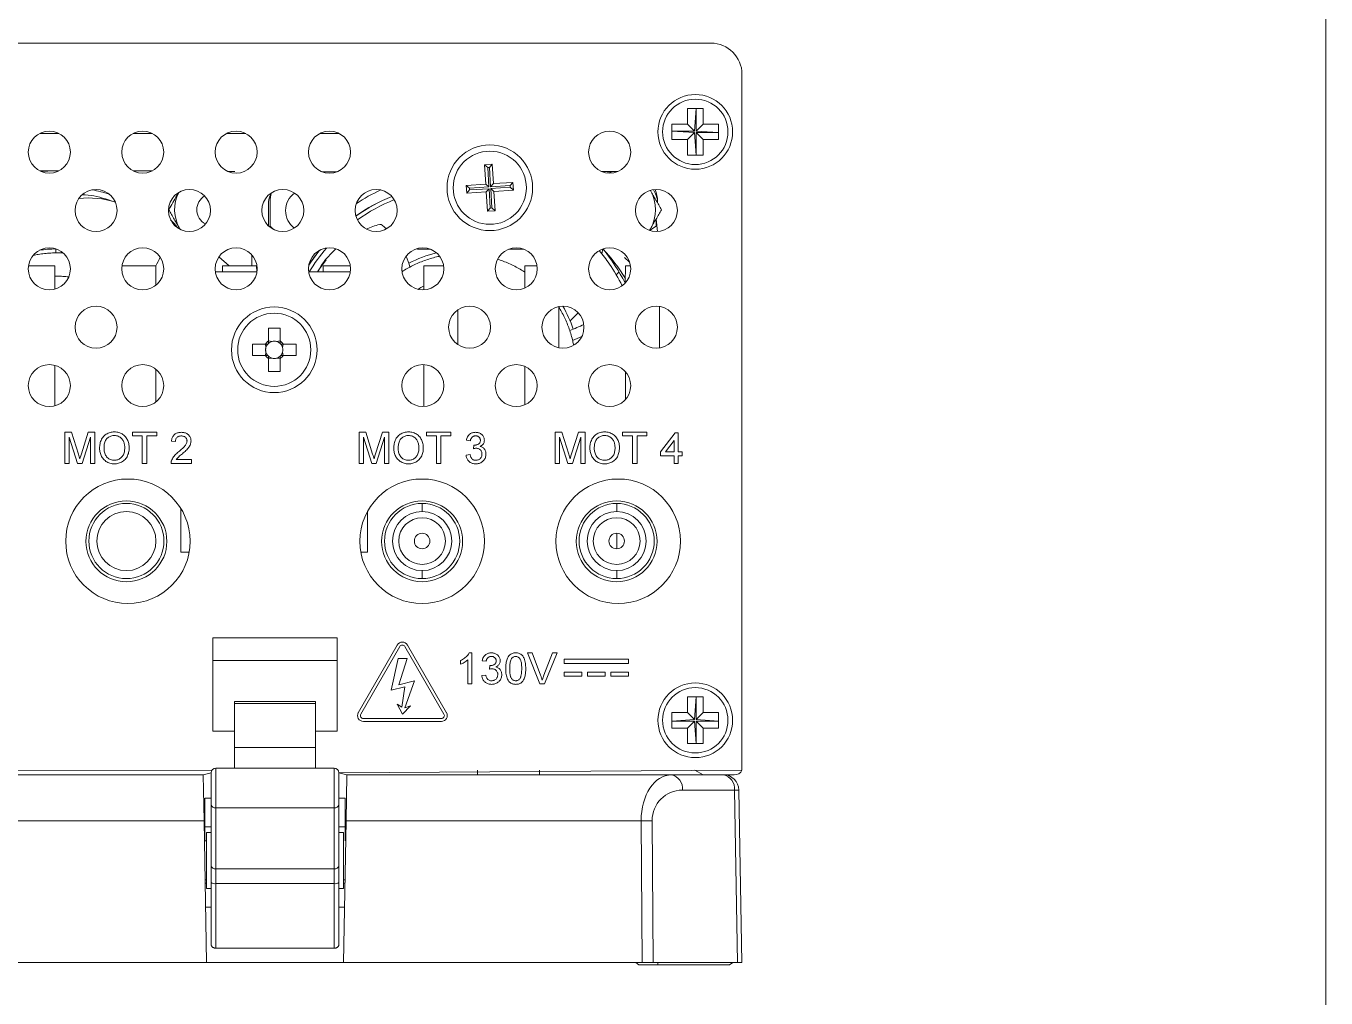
# Model space of a CAD drawing. Header units: millimetres. Extents: x 2 to 278, y 1 to 215.
# Drawn here: x 236.23 to 277.99, y 52.73 to 83.95 of the extents above; entities that cross this region are included whole.
import ezdxf

# ---------------------------------------------------------------- set-up
doc = ezdxf.new("R2010")
doc.units = ezdxf.units.MM

msp = doc.modelspace()

# ---------------------------------------------------------------- linework, layer by layer
at = {"color": 7, "linetype": 'Continuous', "lineweight": 18}
for p, q in [((277.989, 0.903), (277.989, 214.645)), ((258.228, 83.398), (199.728, 83.398)), ((259.228, 60.048), (259.228, 82.398)), ((257.978, 81.298), (257.478, 81.298)), ((257.478, 81.298), (257.478, 80.798)), ((257.753, 81.298), (257.703, 80.573)), ((257.753, 80.573), (257.753, 81.298)), ((257.978, 80.798), (257.978, 81.298)), ((256.978, 80.798), (257.478, 80.798)), ((256.978, 80.798), (256.978, 80.298)), ((257.703, 80.573), (257.478, 80.798)), ((257.978, 80.798), (257.753, 80.573)), ((258.478, 80.798), (257.978, 80.798)), ((258.478, 80.298), (258.478, 80.798)), ((236.669, 80.498), (237.287, 80.498)), ((239.669, 80.498), (240.287, 80.498)), ((242.669, 80.498), (243.287, 80.498)), ((245.669, 80.498), (246.287, 80.498)), ((256.978, 80.573), (257.703, 80.573)), ((256.978, 80.573), (257.703, 80.523)), ((256.978, 80.298), (257.478, 80.298)), ((257.703, 80.523), (257.478, 80.298)), ((257.478, 79.798), (257.478, 80.298)), ((257.753, 79.798), (257.703, 80.523)), ((258.478, 80.523), (257.753, 80.573)), ((257.753, 80.523), (257.978, 80.298)), ((258.478, 80.523), (257.753, 80.523)), ((257.753, 79.798), (257.753, 80.523)), ((258.478, 80.298), (257.978, 80.298)), ((257.978, 79.798), (257.978, 80.298)), ((257.478, 79.798), (257.978, 79.798)), ((251.205, 79.509), (250.956, 79.493)), ((250.956, 79.493), (250.995, 78.869)), ((251.059, 79.402), (250.956, 79.493)), ((251.114, 79.406), (251.059, 79.402)), ((251.059, 79.402), (251.099, 78.778)), ((251.114, 79.406), (251.205, 79.509)), ((251.154, 78.782), (251.114, 79.406)), ((251.245, 78.885), (251.205, 79.509)), ((237.228, 79.298), (236.669, 79.298)), ((237.287, 79.297), (237.228, 79.298)), ((240.287, 79.298), (239.669, 79.298)), ((242.724, 79.273), (242.713, 79.277)), ((242.935, 79.273), (242.935, 79.273)), ((246.223, 79.268), (245.734, 79.268)), ((255.228, 79.273), (255.228, 79.273)), ((250.995, 78.869), (250.372, 78.83)), ((250.372, 78.83), (250.388, 78.58)), ((250.475, 78.739), (250.372, 78.83)), ((250.479, 78.684), (250.388, 78.58)), ((250.388, 78.58), (251.011, 78.62)), ((251.099, 78.778), (250.475, 78.739)), ((250.475, 78.739), (250.479, 78.684)), ((250.479, 78.684), (251.102, 78.723)), ((251.099, 78.778), (250.995, 78.869)), ((251.102, 78.723), (251.011, 78.62)), ((251.011, 78.62), (251.051, 77.996)), ((251.102, 78.723), (251.142, 78.1)), ((251.154, 78.782), (251.245, 78.885)), ((251.778, 78.822), (251.154, 78.782)), ((251.157, 78.727), (251.781, 78.767)), ((251.157, 78.727), (251.261, 78.636)), ((251.197, 78.103), (251.157, 78.727)), ((251.869, 78.925), (251.245, 78.885)), ((251.261, 78.636), (251.885, 78.676)), ((251.301, 78.012), (251.261, 78.636)), ((251.778, 78.822), (251.869, 78.925)), ((251.781, 78.767), (251.778, 78.822)), ((251.781, 78.767), (251.885, 78.676)), ((251.885, 78.676), (251.869, 78.925)), ((256.289, 78.66), (256.284, 78.669)), ((256.284, 78.669), (256.289, 78.66)), ((239.097, 78.292), (238.78, 78.395)), ((244.017, 78.305), (244.017, 77.529)), ((244.067, 78.305), (244.067, 77.522)), ((251.142, 78.1), (251.051, 77.996)), ((251.142, 78.1), (251.197, 78.103)), ((251.197, 78.103), (251.301, 78.012)), ((256.517, 78.305), (256.517, 78.305)), ((251.051, 77.996), (251.301, 78.012)), ((256.467, 77.518), (256.467, 77.744)), ((256.517, 77.349), (256.467, 77.744)), ((241.167, 77.435), (241.177, 77.418)), ((241.177, 77.418), (241.167, 77.435)), ((244.164, 77.425), (244.067, 77.522)), ((256.467, 77.518), (256.26, 77.385)), ((256.26, 77.385), (256.289, 77.435)), ((256.289, 77.435), (256.26, 77.385)), ((242.422, 76.53), (242.752, 76.242)), ((243.478, 76.242), (243.478, 76.601)), ((245.869, 76.433), (245.661, 76.147)), ((248.903, 76.777), (249.221, 76.777)), ((251.735, 76.777), (252.221, 76.777)), ((254.76, 76.786), (254.728, 76.628)), ((255.451, 76.51), (255.617, 76.365)), ((255.451, 76.51), (255.451, 76.51)), ((237.158, 76.242), (236.31, 76.242)), ((237.158, 76.242), (237.158, 75.497)), ((240.395, 76.242), (239.31, 76.242)), ((240.395, 76.242), (240.395, 75.617)), ((242.311, 76.048), (242.304, 76.115)), ((242.311, 76.048), (243.646, 76.048)), ((242.538, 76.242), (242.538, 76.048)), ((243.632, 76.242), (242.538, 76.242)), ((243.632, 76.242), (243.646, 76.048)), ((245.323, 76.048), (246.646, 76.048)), ((245.775, 76.242), (245.775, 76.048)), ((246.646, 76.242), (245.775, 76.242)), ((249.011, 76.242), (249.011, 75.473)), ((249.646, 76.242), (249.011, 76.242)), ((252.248, 76.242), (252.248, 75.529)), ((252.646, 76.242), (252.248, 76.242)), ((255.188, 75.957), (255.279, 76.048)), ((255.484, 76.242), (255.475, 75.691)), ((255.646, 76.242), (255.484, 76.242)), ((250.105, 74.835), (250.105, 73.71)), ((253.341, 73.612), (253.341, 74.934)), ((256.578, 73.605), (256.578, 74.94)), ((253.71, 74.479), (253.968, 74.737)), ((244.018, 74.248), (244.388, 74.248)), ((244.018, 73.831), (244.018, 74.248)), ((244.388, 74.248), (244.388, 73.831)), ((243.503, 73.733), (243.92, 73.733)), ((243.503, 73.363), (243.503, 73.733)), ((243.934, 73.619), (243.92, 73.733)), ((244.018, 73.831), (244.132, 73.816)), ((244.274, 73.816), (244.388, 73.831)), ((244.487, 73.733), (244.472, 73.619)), ((244.487, 73.733), (244.903, 73.733)), ((244.903, 73.733), (244.903, 73.363)), ((243.92, 73.363), (243.503, 73.363)), ((243.92, 73.363), (243.934, 73.476)), ((244.132, 73.279), (244.018, 73.264)), ((244.018, 72.848), (244.018, 73.264)), ((244.388, 73.264), (244.274, 73.279)), ((244.388, 73.264), (244.388, 72.848)), ((244.472, 73.476), (244.487, 73.363)), ((244.903, 73.363), (244.487, 73.363)), ((237.158, 73.048), (237.158, 71.747)), ((240.395, 72.928), (240.395, 71.867)), ((244.388, 72.848), (244.018, 72.848)), ((249.011, 73.072), (249.011, 71.723)), ((252.248, 73.016), (252.248, 71.779)), ((255.484, 72.844), (255.484, 71.951)), ((237.477, 70.898), (237.69, 70.898)), ((237.477, 69.898), (237.477, 70.898)), ((237.618, 70.744), (237.618, 69.898)), ((237.884, 69.898), (237.618, 70.744)), ((237.69, 70.898), (237.913, 70.196)), ((238.007, 70.208), (238.229, 70.898)), ((238.298, 70.744), (238.031, 69.898)), ((238.229, 70.898), (238.439, 70.898)), ((238.298, 69.898), (238.298, 70.744)), ((238.439, 70.898), (238.439, 69.898)), ((239.644, 70.898), (240.426, 70.898)), ((239.644, 70.782), (239.644, 70.898)), ((239.965, 70.782), (239.644, 70.782)), ((239.965, 69.898), (239.965, 70.782)), ((240.106, 70.782), (240.106, 69.898)), ((240.426, 70.782), (240.106, 70.782)), ((240.426, 70.898), (240.426, 70.782)), ((241.029, 70.603), (240.901, 70.616)), ((246.927, 70.898), (247.14, 70.898)), ((246.927, 69.898), (246.927, 70.898)), ((247.068, 70.744), (247.068, 69.898)), ((247.334, 69.898), (247.068, 70.744)), ((247.14, 70.898), (247.363, 70.196)), ((247.457, 70.208), (247.679, 70.898)), ((247.748, 70.744), (247.481, 69.898)), ((247.679, 70.898), (247.889, 70.898)), ((247.748, 69.898), (247.748, 70.744)), ((247.889, 70.898), (247.889, 69.898)), ((249.094, 70.898), (249.876, 70.898)), ((249.094, 70.782), (249.094, 70.898)), ((249.415, 70.782), (249.094, 70.782)), ((249.415, 69.898), (249.415, 70.782)), ((249.556, 70.782), (249.556, 69.898)), ((249.876, 70.782), (249.556, 70.782)), ((249.876, 70.898), (249.876, 70.782)), ((250.504, 70.628), (250.376, 70.641)), ((253.227, 70.898), (253.44, 70.898)), ((253.227, 69.898), (253.227, 70.898)), ((253.368, 70.744), (253.368, 69.898)), ((253.634, 69.898), (253.368, 70.744)), ((253.44, 70.898), (253.663, 70.196)), ((253.757, 70.208), (253.979, 70.898)), ((254.048, 70.744), (253.781, 69.898)), ((253.979, 70.898), (254.189, 70.898)), ((254.048, 69.898), (254.048, 70.744)), ((254.189, 70.898), (254.189, 69.898)), ((255.394, 70.898), (256.176, 70.898)), ((255.394, 70.782), (255.394, 70.898)), ((255.715, 70.782), (255.394, 70.782)), ((255.715, 69.898), (255.715, 70.782)), ((255.856, 70.782), (255.856, 69.898)), ((256.176, 70.782), (255.856, 70.782)), ((256.176, 70.898), (256.176, 70.782)), ((256.612, 70.269), (257.086, 70.885)), ((257.048, 70.63), (256.77, 70.269)), ((257.048, 70.269), (257.048, 70.63)), ((257.086, 70.885), (257.176, 70.885)), ((257.176, 70.885), (257.176, 70.269)), ((250.363, 70.167), (250.492, 70.18)), ((250.606, 70.372), (250.619, 70.487)), ((256.612, 70.141), (256.612, 70.269)), ((256.77, 70.269), (257.048, 70.269)), ((257.176, 70.269), (257.304, 70.269)), ((257.304, 70.269), (257.304, 70.141)), ((237.618, 69.898), (237.477, 69.898)), ((238.031, 69.898), (237.884, 69.898)), ((238.439, 69.898), (238.298, 69.898)), ((240.106, 69.898), (239.965, 69.898)), ((241.542, 69.898), (240.888, 69.898)), ((241.052, 70.026), (241.542, 70.026)), ((241.542, 70.026), (241.542, 69.898)), ((247.068, 69.898), (246.927, 69.898)), ((247.481, 69.898), (247.334, 69.898)), ((247.889, 69.898), (247.748, 69.898)), ((249.556, 69.898), (249.415, 69.898)), ((253.368, 69.898), (253.227, 69.898)), ((253.781, 69.898), (253.634, 69.898)), ((254.189, 69.898), (254.048, 69.898)), ((255.856, 69.898), (255.715, 69.898)), ((257.048, 70.141), (256.612, 70.141)), ((257.048, 69.898), (257.048, 70.141)), ((257.176, 69.898), (257.048, 69.898)), ((257.176, 70.141), (257.176, 69.898)), ((257.304, 70.141), (257.176, 70.141)), ((248.953, 68.356), (248.953, 68.612)), ((255.203, 68.356), (255.203, 68.612)), ((241.203, 67.048), (241.203, 68.451)), ((247.203, 68.366), (247.203, 67.048)), ((255.203, 67.406), (255.203, 67.656)), ((255.203, 67.406), (255.203, 67.156)), ((241.472, 67.048), (241.203, 67.048)), ((247.203, 67.048), (246.984, 67.048)), ((248.953, 66.456), (248.953, 66.199)), ((255.203, 66.456), (255.203, 66.199)), ((246.228, 64.298), (242.228, 64.298)), ((242.228, 64.298), (242.228, 61.298)), ((246.228, 64.298), (246.228, 61.298)), ((248.156, 64.065), (246.902, 61.893)), ((248.237, 64.018), (246.984, 61.846)), ((249.654, 61.846), (248.4, 64.018)), ((249.735, 61.893), (248.481, 64.065)), ((246.228, 63.568), (242.228, 63.568)), ((247.96, 62.612), (248.181, 63.636)), ((248.181, 63.636), (248.476, 63.636)), ((248.476, 63.636), (248.2, 62.79)), ((250.191, 63.447), (250.191, 63.565)), ((250.422, 62.815), (250.422, 63.594)), ((250.468, 63.815), (250.55, 63.815)), ((250.55, 63.815), (250.55, 62.815)), ((251.012, 63.546), (250.883, 63.559)), ((252.333, 63.815), (252.486, 63.815)), ((252.736, 62.815), (252.333, 63.815)), ((252.486, 63.815), (252.758, 63.098)), ((252.867, 63.098), (253.14, 63.815)), ((253.293, 63.815), (252.889, 62.815)), ((253.14, 63.815), (253.293, 63.815)), ((253.518, 63.609), (255.581, 63.609)), ((253.518, 63.477), (253.518, 63.609)), ((255.581, 63.477), (253.518, 63.477)), ((255.581, 63.609), (255.581, 63.477)), ((250.871, 63.084), (250.999, 63.097)), ((251.113, 63.289), (251.126, 63.405)), ((253.518, 63.196), (253.518, 63.065)), ((254.081, 63.196), (253.518, 63.196)), ((253.518, 63.065), (254.081, 63.065)), ((254.081, 63.065), (254.081, 63.196)), ((254.268, 63.196), (254.268, 63.065)), ((254.831, 63.196), (254.268, 63.196)), ((254.268, 63.065), (254.831, 63.065)), ((254.831, 63.065), (254.831, 63.196)), ((255.018, 63.196), (255.018, 63.065)), ((255.581, 63.196), (255.018, 63.196)), ((255.018, 63.065), (255.581, 63.065)), ((255.581, 63.065), (255.581, 63.196)), ((248.403, 62.727), (247.96, 62.612)), ((248.2, 62.79), (248.708, 62.914)), ((248.3, 62.067), (248.403, 62.727)), ((248.708, 62.914), (248.4, 62.047)), ((250.55, 62.815), (250.422, 62.815)), ((252.889, 62.815), (252.736, 62.815)), ((242.928, 62.248), (245.528, 62.248)), ((242.928, 62.19), (242.928, 62.248)), ((245.528, 62.248), (245.528, 62.19)), ((257.978, 62.398), (257.478, 62.398)), ((257.478, 62.398), (257.478, 61.898)), ((257.753, 62.398), (257.703, 61.673)), ((257.753, 61.673), (257.753, 62.398)), ((257.978, 61.898), (257.978, 62.398)), ((245.528, 62.19), (242.928, 62.19)), ((242.928, 60.778), (242.928, 62.19)), ((245.528, 62.19), (245.528, 60.778)), ((248.156, 62.165), (248.3, 62.067)), ((248.319, 61.846), (248.156, 62.165)), ((248.582, 62.11), (248.319, 61.846)), ((248.4, 62.047), (248.582, 62.11)), ((256.978, 61.898), (257.478, 61.898)), ((256.978, 61.898), (256.978, 61.398)), ((257.703, 61.673), (257.478, 61.898)), ((257.978, 61.898), (257.753, 61.673)), ((258.478, 61.898), (257.978, 61.898)), ((258.478, 61.398), (258.478, 61.898)), ((247.065, 61.706), (249.573, 61.706)), ((247.065, 61.612), (249.573, 61.612)), ((256.978, 61.623), (257.703, 61.673)), ((256.978, 61.623), (257.703, 61.623)), ((256.978, 61.398), (257.478, 61.398)), ((257.703, 61.623), (257.478, 61.398)), ((257.478, 60.898), (257.478, 61.398)), ((257.753, 60.898), (257.703, 61.623)), ((258.478, 61.623), (257.753, 61.673)), ((257.753, 61.623), (257.978, 61.398)), ((258.478, 61.623), (257.753, 61.623)), ((257.753, 60.898), (257.753, 61.623)), ((258.478, 61.398), (257.978, 61.398)), ((257.978, 60.898), (257.978, 61.398)), ((242.928, 61.298), (242.228, 61.298)), ((246.228, 61.298), (245.528, 61.298)), ((242.928, 60.116), (242.928, 60.778)), ((242.928, 60.778), (245.528, 60.778)), ((245.528, 60.778), (245.528, 60.116)), ((257.478, 60.898), (257.978, 60.898)), ((215.778, 59.966), (242.202, 60.048)), ((216.035, 59.898), (241.922, 59.898)), ((242.178, 59.966), (241.922, 59.898)), ((241.947, 58.424), (241.922, 59.898)), ((242.178, 58.942), (242.178, 59.966)), ((246.128, 60.116), (242.328, 60.116)), ((242.328, 60.116), (242.328, 58.836)), ((246.128, 58.836), (246.128, 60.116)), ((246.278, 59.966), (259.228, 60.048)), ((246.278, 59.966), (246.278, 58.942)), ((246.535, 59.898), (246.278, 59.966)), ((246.535, 59.898), (246.509, 58.424)), ((246.535, 59.898), (256.963, 59.898)), ((250.728, 60.048), (250.728, 59.898)), ((252.728, 59.898), (252.728, 60.048)), ((256.963, 59.898), (258.63, 59.898)), ((257.978, 59.898), (257.718, 60.048)), ((258.978, 59.898), (258.63, 59.898)), ((258.984, 59.406), (257.317, 59.406)), ((259.08, 53.873), (258.984, 59.406)), ((259.13, 59.406), (259.227, 53.873)), ((241.978, 59.148), (241.978, 57.773)), ((241.978, 59.148), (241.978, 59.148)), ((241.978, 59.148), (242.178, 59.148)), ((242.178, 56.979), (242.178, 58.942)), ((246.278, 59.148), (246.478, 59.148)), ((246.278, 58.942), (246.278, 56.979)), ((246.478, 59.148), (246.478, 57.773)), ((246.478, 59.148), (246.478, 59.148)), ((242.328, 58.836), (246.128, 58.836)), ((242.328, 58.836), (242.328, 56.873)), ((246.128, 56.873), (246.128, 58.836)), ((241.947, 58.424), (216.009, 58.424)), ((241.947, 58.424), (242.027, 53.873)), ((241.978, 58.228), (242.178, 58.228)), ((246.278, 58.228), (246.478, 58.228)), ((246.429, 53.873), (246.509, 58.424)), ((255.988, 58.424), (246.509, 58.424)), ((256.02, 53.873), (255.988, 58.424)), ((256.341, 58.424), (256.374, 53.873)), ((242.028, 57.773), (241.978, 57.773)), ((241.978, 57.773), (241.978, 57.773)), ((242.178, 58.048), (242.028, 58.048)), ((242.028, 57.148), (242.028, 58.048)), ((246.428, 58.048), (246.278, 58.048)), ((246.428, 57.148), (246.428, 58.048)), ((246.478, 57.773), (246.478, 57.773)), ((246.478, 57.773), (246.478, 57.773)), ((242.028, 56.248), (242.028, 57.148)), ((242.178, 56.438), (242.178, 56.979)), ((242.328, 56.873), (246.128, 56.873)), ((242.328, 56.873), (242.328, 56.402)), ((246.128, 56.402), (246.128, 56.873)), ((246.278, 56.979), (246.278, 56.438)), ((246.428, 56.248), (246.428, 57.148)), ((241.981, 56.523), (242.028, 56.523)), ((241.982, 56.415), (242.028, 56.415)), ((242.178, 54.44), (242.178, 56.438)), ((246.128, 56.402), (242.328, 56.402)), ((242.328, 56.402), (242.328, 54.328)), ((246.128, 54.328), (246.128, 56.402)), ((246.278, 56.438), (246.278, 54.44)), ((246.428, 56.523), (246.476, 56.523)), ((246.428, 56.415), (246.474, 56.415)), ((242.028, 56.248), (242.178, 56.248)), ((246.278, 56.248), (246.428, 56.248)), ((241.996, 55.648), (242.178, 55.648)), ((246.278, 55.648), (246.46, 55.648)), ((242.328, 54.328), (246.128, 54.328)), ((242.027, 53.873), (235.32, 53.873)), ((246.429, 53.873), (242.027, 53.873)), ((256.02, 53.873), (246.429, 53.873)), ((255.919, 53.798), (255.813, 53.873)), ((256.02, 53.873), (256.374, 53.873)), ((256.52, 53.873), (256.374, 53.873)), ((258.934, 53.873), (256.52, 53.873)), ((256.52, 53.798), (256.52, 53.873)), ((258.828, 53.798), (258.934, 53.873)), ((259.08, 53.873), (258.934, 53.873)), ((259.08, 53.873), (259.227, 53.873)), ((256.52, 53.798), (255.919, 53.798)), ((258.828, 53.798), (256.52, 53.798))]:
    msp.add_line(p, q, dxfattribs=at)
at = {"color": 7, "linetype": 'Continuous', "lineweight": 18, "flags": 128}
for points in [[(240.975, 77.573), (241.044, 77.515), (241.113, 77.455)], [(247.671, 77.553), (247.744, 77.489), (247.805, 77.432)], [(237.185, 76.787), (237.186, 76.767), (237.189, 76.662)], [(245.661, 76.147), (245.622, 76.091), (245.592, 76.048)]]:
    msp.add_lwpolyline(points, dxfattribs=at)
at = {"color": 7, "linetype": 'Continuous', "lineweight": 18}
for centre, radius in [((257.728, 80.548), 1.2), ((257.728, 80.548), 1.05), ((236.978, 79.898), 0.675), ((239.978, 79.898), 0.675), ((242.978, 79.898), 0.675), ((245.978, 79.898), 0.675), ((254.978, 79.898), 0.675), ((251.128, 78.753), 1.375), ((251.128, 78.753), 1.175), ((238.478, 78.023), 0.675), ((241.478, 78.023), 0.675), ((244.478, 78.023), 0.675), ((247.478, 78.023), 0.675), ((256.478, 78.023), 0.675), ((236.978, 76.148), 0.675), ((239.978, 76.148), 0.675), ((242.978, 76.148), 0.675), ((245.978, 76.148), 0.675), ((248.978, 76.148), 0.675), ((251.978, 76.148), 0.675), ((254.978, 76.148), 0.675), ((238.478, 74.273), 0.675), ((244.203, 73.548), 1.375), ((250.478, 74.273), 0.675), ((253.478, 74.273), 0.675), ((256.478, 74.273), 0.675), ((244.203, 73.548), 1.175), ((236.978, 72.398), 0.675), ((239.978, 72.398), 0.675), ((248.978, 72.398), 0.675), ((251.978, 72.398), 0.675), ((254.978, 72.398), 0.675), ((239.503, 67.398), 2), ((248.953, 67.398), 2), ((255.253, 67.398), 2), ((239.453, 67.396), 1.3), ((248.953, 67.396), 1.3), ((255.203, 67.396), 1.3), ((257.728, 61.648), 1.2), ((257.728, 61.648), 1.05)]:
    msp.add_circle(centre, radius, dxfattribs=at)
for centre, radius, start, end in [((258.228, 82.398), 1, 0, 90), ((237.228, 73.048), 6.25, 89.4619, 94.7184), ((255.228, 78.048), 1.225, 90, 105.6225), ((237.908, 75.704), 2.829, 72.057, 87.4709), ((237.228, 73.048), 5.75, 73.0892, 78.7028), ((242.228, 78.048), 1.225, 152.9168, 210), ((244.968, 78.145), 0.964, 152.4684, 170.4502), ((244.981, 78.305), 0.914, 161.787, 180), ((245.267, 78.018), 0.7, 126.1957, 233.199), ((250.267, 73.018), 6.25, 115.024, 123.2436), ((255.228, 78.048), 1.225, 330, 30), ((255.609, 78.203), 0.914, 6.4134, 32.2811), ((255.554, 78.305), 0.964, 0, 23.9629), ((238.232, 75.528), 2.897, 72.6214, 96.0981), ((242.228, 78.048), 0.512, 120.6754, 180), ((250.217, 72.983), 5.931, 112.169, 124.8735), ((250.228, 73.048), 5.875, 112.5087, 125.3558), ((250.228, 73.048), 5.75, 112.1956, 125.6688), ((236.558, 73.657), 5.931, 39.8203, 43.337), ((242.228, 78.048), 0.512, 180, 243.1429), ((248.553, 74.054), 3.651, 105.2813, 112.4628), ((247.608, 77.485), 0.0927, 46.9145, 100.707), ((237.228, 73.048), 3.74, 90.6538, 98.6824), ((237.846, 77.748), 2.961, 329.4296, 335.5201), ((250.228, 73.048), 5.875, 141.0143, 146.7708), ((250.228, 72.96), 5.931, 140.3592, 145.9053), ((250.228, 73.048), 5.75, 139.0496, 148.551), ((248.048, 74.713), 2.795, 131.9525, 151.4812), ((246.453, 75.656), 2.178, 14.6022, 24.3051), ((250.267, 73.018), 3.74, 103.1423, 117.7595), ((248.903, 77.527), 0.75, 259.6937, 270), ((250.228, 73.048), 5.75, 34.4684, 39.8604), ((250.228, 73.048), 5.875, 26.7367, 39.5228), ((250.434, 72.729), 5.931, 31.6209, 43.1654), ((250.228, 73.048), 5.75, 26.3991, 34.4684), ((250.267, 73.018), 3.74, 18.6538, 31.0511), ((252.629, 77.358), 3.358, 288.4758, 296.8794), ((252.636, 76.991), 3.343, 290.0996, 295.6957), ((244.203, 73.548), 0.338, 123.1307, 146.8693), ((244.203, 73.548), 0.278, 165.1598, 194.8402), ((244.203, 73.548), 0.278, 138.2818, 165.1598), ((244.203, 73.548), 0.278, 131.7182, 138.2818), ((244.203, 73.548), 0.278, 104.8402, 131.7182), ((244.203, 73.548), 0.278, 75.1598, 104.8402), ((244.203, 73.548), 0.278, 48.2818, 75.1598), ((244.203, 73.548), 0.338, 33.1307, 56.8693), ((244.203, 73.548), 0.278, 41.7182, 48.2818), ((244.203, 73.548), 0.278, 14.8402, 41.7182), ((244.203, 73.548), 0.278, 345.1598, 14.8402), ((244.203, 73.548), 0.338, 213.1307, 236.8693), ((244.203, 73.548), 0.278, 194.8402, 221.7182), ((244.203, 73.548), 0.278, 221.7182, 228.2818), ((244.203, 73.548), 0.278, 228.2818, 255.1598), ((244.203, 73.548), 0.278, 255.1598, 284.8402), ((244.203, 73.548), 0.278, 284.8402, 311.7182), ((244.203, 73.548), 0.338, 303.1307, 326.8693), ((244.203, 73.548), 0.278, 311.7182, 318.2818), ((244.203, 73.548), 0.278, 318.2818, 345.1598), ((239.453, 67.406), 1.207, 90, 270), ((239.453, 67.406), 1.207, 270, 90), ((248.953, 67.406), 1.207, 90, 270), ((248.953, 67.406), 1.207, 270, 90), ((255.203, 67.406), 1.207, 90, 270), ((255.203, 67.406), 1.207, 270, 90), ((239.453, 67.406), 0.95, 90, 270), ((239.453, 67.406), 0.95, 270, 90), ((248.953, 67.406), 0.95, 90, 270), ((248.953, 67.406), 0.75, 90, 270), ((248.953, 67.406), 0.95, 270, 90), ((248.953, 67.406), 0.75, 270, 90), ((255.203, 67.406), 0.95, 90, 270), ((255.203, 67.406), 0.75, 90, 270), ((255.203, 67.406), 0.95, 270, 90), ((255.203, 67.406), 0.75, 270, 90), ((248.953, 67.406), 0.25, 90, 270), ((248.953, 67.406), 0.25, 270, 90), ((255.203, 67.406), 0.25, 90, 270), ((255.203, 67.406), 0.25, 270, 90), ((248.319, 63.971), 0.188, 30, 150), ((248.319, 63.971), 0.0938, 30, 150), ((247.065, 61.8), 0.187, 150, 270), ((247.065, 61.8), 0.0937, 150, 270), ((249.573, 61.8), 0.188, 270, 30), ((249.573, 61.8), 0.0937, 270, 30), ((242.328, 59.966), 0.15, 90, 180), ((246.128, 59.966), 0.15, 0, 90), ((256.875, 59.461), 0.445, 352.9054, 78.5689), ((258.542, 59.461), 0.445, 352.9054, 78.5689), ((258.63, 59.398), 0.5, 1, 90), ((258.999, 60.147), 0.25, 265.2952, 336.6323), ((259.057, 56.417), 2.99, 88.5969, 91.4031), ((242.309, 58.967), 0.133, 191.0272, 278.444), ((246.146, 58.97), 0.135, 262.3394, 348.1894), ((256.164, 36.958), 21.466, 89.5282, 90.4718), ((242.309, 57.004), 0.133, 191.0272, 278.444), ((246.146, 57.006), 0.135, 262.3394, 348.1894), ((242.291, 56.581), 0.183, 231.7327, 281.6381), ((246.162, 56.593), 0.194, 259.934, 306.6951)]:
    msp.add_arc(centre, radius, start, end, dxfattribs=at)
for centre, major_axis, ratio, start_param, end_param in [((244.169, 73.548), (0.245, 0), 0.990116, 2.843847, 3.439338), ((244.203, 73.582), (0, 0.245), 0.990116, 5.98544, 6.580931), ((244.237, 73.548), (0.245, 0), 0.990116, 5.98544, 6.580931), ((244.203, 73.513), (0, 0.245), 0.990116, 2.843847, 3.439338), ((256.988, 58.398), (-0.044, 1.5), 0.666342, 6.263457, 7.8168), ((257.341, 58.406), (0.72, -0.711), 0.975618, 2.362365, 3.915709)]:
    msp.add_ellipse(centre, major_axis=major_axis, ratio=ratio, start_param=start_param, end_param=end_param, dxfattribs=at)
for points, knots in [([(242.724, 79.273), (242.737, 79.273), (242.807, 79.273), (242.878, 79.273), (242.935, 79.273)], [0, 0, 0, 0, 0.182237, 1, 1, 1, 1]), ([(254.724, 79.273), (254.773, 79.273), (254.882, 79.273), (255.05, 79.273), (255.169, 79.273), (255.228, 79.273)], [0, 0, 0, 0, 0.296264, 0.647892, 1, 1, 1, 1]), ([(240.814, 78.048), (240.858, 78.124), (240.945, 78.276), (241.052, 78.461), (241.115, 78.569), (241.137, 78.605)], [0, 0, 0, 0, 0.414286, 0.82944, 1, 1, 1, 1]), ([(256.289, 78.66), (256.318, 78.609), (256.377, 78.507), (256.466, 78.353), (256.554, 78.2), (256.613, 78.098), (256.643, 78.048)], [0, 0, 0, 0, 0.249227, 0.499108, 0.749439, 1, 1, 1, 1]), ([(241.167, 77.435), (241.138, 77.486), (241.079, 77.588), (240.99, 77.742), (240.902, 77.895), (240.843, 77.997), (240.814, 78.048)], [0, 0, 0, 0, 0.249227, 0.499108, 0.749439, 1, 1, 1, 1]), ([(256.643, 78.048), (256.613, 77.997), (256.555, 77.895), (256.466, 77.743), (256.378, 77.589), (256.319, 77.486), (256.289, 77.435)], [0, 0, 0, 0, 0.249372, 0.499199, 0.749302, 1, 1, 1, 1]), ([(237.42, 76.657), (237.356, 76.66), (237.225, 76.665), (237.025, 76.659), (236.823, 76.642), (236.635, 76.616), (236.515, 76.591), (236.462, 76.58)], [0, 0, 0, 0, 0.1993255, 0.4096259, 0.6199264, 0.8302269, 1, 1, 1, 1]), ([(249.515, 76.553), (249.498, 76.55), (249.414, 76.534), (249.266, 76.493), (249.073, 76.433), (248.883, 76.36), (248.698, 76.277), (248.518, 76.184), (248.388, 76.11), (248.321, 76.064), (248.31, 76.056)], [0, 0, 0, 0, 0.040852, 0.195458, 0.350064, 0.504669, 0.659275, 0.813881, 0.968486, 1, 1, 1, 1]), ([(252.248, 76.041), (252.229, 76.054), (252.154, 76.105), (252.017, 76.184), (251.837, 76.277), (251.651, 76.36), (251.498, 76.42), (251.406, 76.448), (251.378, 76.457)], [0, 0, 0, 0, 0.0711, 0.280818, 0.490535, 0.700253, 0.909971, 1, 1, 1, 1]), ([(237.6, 75.888), (237.539, 75.895), (237.415, 75.909), (237.267, 75.915), (237.182, 75.911), (237.158, 75.91)], [0, 0, 0, 0, 0.418167, 0.842508, 1, 1, 1, 1]), ([(249.011, 75.593), (249.007, 75.591), (248.947, 75.564), (248.883, 75.53), (248.826, 75.494), (248.821, 75.491)], [0, 0, 0, 0, 0.056513, 0.925423, 1, 1, 1, 1]), ([(253.818, 73.692), (253.81, 73.735), (253.789, 73.846), (253.743, 74.02), (253.681, 74.213), (253.609, 74.403), (253.526, 74.588), (253.437, 74.761), (253.372, 74.869), (253.341, 74.934)], [0, 0, 0, 0, 0.101091, 0.254198, 0.407304, 0.560411, 0.713518, 0.866624, 1, 1, 1, 1]), ([(243.996, 73.733), (243.991, 73.733), (243.968, 73.733), (243.943, 73.733), (243.923, 73.733), (243.92, 73.733)], [0, 0, 0, 0, 0.1614486, 0.8737999, 1, 1, 1, 1]), ([(244.018, 73.831), (244.018, 73.828), (244.018, 73.808), (244.018, 73.783), (244.018, 73.759), (244.018, 73.755)], [0, 0, 0, 0, 0.1262001, 0.8385514, 1, 1, 1, 1]), ([(244.388, 73.755), (244.388, 73.759), (244.388, 73.783), (244.388, 73.808), (244.388, 73.828), (244.388, 73.831)], [0, 0, 0, 0, 0.1614486, 0.8737999, 1, 1, 1, 1]), ([(244.487, 73.733), (244.484, 73.733), (244.463, 73.733), (244.438, 73.733), (244.415, 73.733), (244.411, 73.733)], [0, 0, 0, 0, 0.1262, 0.838551, 1, 1, 1, 1]), ([(243.92, 73.363), (243.923, 73.363), (243.943, 73.363), (243.968, 73.363), (243.991, 73.363), (243.996, 73.363)], [0, 0, 0, 0, 0.1262, 0.838551, 1, 1, 1, 1]), ([(244.018, 73.34), (244.018, 73.336), (244.018, 73.312), (244.018, 73.287), (244.018, 73.267), (244.018, 73.264)], [0, 0, 0, 0, 0.1614486, 0.8737999, 1, 1, 1, 1]), ([(244.388, 73.264), (244.388, 73.267), (244.388, 73.287), (244.388, 73.312), (244.388, 73.336), (244.388, 73.34)], [0, 0, 0, 0, 0.1262001, 0.8385514, 1, 1, 1, 1]), ([(244.411, 73.363), (244.415, 73.363), (244.438, 73.363), (244.463, 73.363), (244.484, 73.363), (244.487, 73.363)], [0, 0, 0, 0, 0.1614486, 0.8737999, 1, 1, 1, 1]), ([(238.593, 70.384), (238.593, 70.409), (238.594, 70.459), (238.605, 70.533), (238.625, 70.605), (238.654, 70.674), (238.694, 70.737), (238.744, 70.791), (238.8, 70.837), (238.862, 70.871), (238.928, 70.894), (238.997, 70.908), (239.044, 70.91), (239.068, 70.91)], [0, 0, 0, 0, 0.0933628, 0.1867298, 0.2800671, 0.3734021, 0.4667041, 0.5600034, 0.6480023, 0.7359915, 0.8239719, 0.9119924, 1, 1, 1, 1]), ([(239.069, 70.795), (239.05, 70.794), (239.012, 70.793), (238.957, 70.779), (238.906, 70.756), (238.859, 70.725), (238.817, 70.687), (238.783, 70.638), (238.759, 70.579), (238.743, 70.515), (238.735, 70.449), (238.734, 70.405), (238.734, 70.383)], [0, 0, 0, 0, 0.093317, 0.18666, 0.279957, 0.373295, 0.466627, 0.559888, 0.669862, 0.779876, 0.889938, 1, 1, 1, 1]), ([(239.068, 70.91), (239.092, 70.91), (239.141, 70.908), (239.213, 70.892), (239.282, 70.865), (239.345, 70.828), (239.402, 70.781), (239.448, 70.725), (239.484, 70.664), (239.511, 70.6), (239.529, 70.534), (239.54, 70.465), (239.541, 70.419), (239.542, 70.396)], [0, 0, 0, 0, 0.09334, 0.186666, 0.279971, 0.373296, 0.466611, 0.559908, 0.647898, 0.735905, 0.823923, 0.911958, 1, 1, 1, 1]), ([(239.401, 70.397), (239.4, 70.415), (239.399, 70.451), (239.392, 70.505), (239.38, 70.558), (239.36, 70.61), (239.334, 70.657), (239.298, 70.703), (239.251, 70.742), (239.195, 70.773), (239.133, 70.792), (239.09, 70.794), (239.069, 70.795)], [0, 0, 0, 0, 0.093399, 0.186798, 0.280197, 0.37357, 0.466906, 0.560217, 0.670152, 0.780101, 0.890037, 1, 1, 1, 1]), ([(240.901, 70.616), (240.903, 70.633), (240.907, 70.669), (240.922, 70.72), (240.946, 70.768), (240.979, 70.811), (241.02, 70.845), (241.067, 70.871), (241.117, 70.887), (241.169, 70.896), (241.204, 70.897), (241.221, 70.898)], [0, 0, 0, 0, 0.112067, 0.224098, 0.336066, 0.447978, 0.559919, 0.669887, 0.779888, 0.889937, 1, 1, 1, 1]), ([(241.218, 70.782), (241.204, 70.782), (241.177, 70.781), (241.137, 70.77), (241.1, 70.752), (241.068, 70.724), (241.044, 70.688), (241.031, 70.646), (241.029, 70.617), (241.029, 70.603)], [0, 0, 0, 0, 0.140157, 0.280197, 0.420199, 0.560114, 0.706567, 0.853208, 1, 1, 1, 1]), ([(241.132, 70.272), (241.164, 70.299), (241.228, 70.354), (241.301, 70.424), (241.35, 70.482), (241.376, 70.524), (241.396, 70.571), (241.399, 70.604), (241.401, 70.62)], [0, 0, 0, 0, 0.280181, 0.560287, 0.670322, 0.780305, 0.89022, 1, 1, 1, 1]), ([(241.401, 70.62), (241.4, 70.633), (241.398, 70.659), (241.384, 70.695), (241.362, 70.726), (241.332, 70.752), (241.297, 70.77), (241.258, 70.78), (241.232, 70.782), (241.218, 70.782)], [0, 0, 0, 0, 0.140008, 0.279878, 0.419814, 0.559797, 0.706498, 0.853202, 1, 1, 1, 1]), ([(241.221, 70.898), (241.238, 70.897), (241.273, 70.896), (241.324, 70.886), (241.374, 70.869), (241.419, 70.843), (241.458, 70.809), (241.489, 70.768), (241.513, 70.722), (241.526, 70.673), (241.528, 70.639), (241.529, 70.622)], [0, 0, 0, 0, 0.112056, 0.224113, 0.336113, 0.4481, 0.560079, 0.670051, 0.780021, 0.890018, 1, 1, 1, 1]), ([(241.529, 70.622), (241.528, 70.602), (241.526, 70.564), (241.509, 70.509), (241.485, 70.457), (241.453, 70.409), (241.413, 70.36), (241.364, 70.311), (241.308, 70.26), (241.27, 70.228), (241.251, 70.211)], [0, 0, 0, 0, 0.11193, 0.223891, 0.33585, 0.447852, 0.559867, 0.706563, 0.853279, 1, 1, 1, 1]), ([(248.043, 70.384), (248.043, 70.409), (248.044, 70.459), (248.055, 70.533), (248.075, 70.605), (248.104, 70.674), (248.144, 70.737), (248.194, 70.791), (248.25, 70.837), (248.312, 70.871), (248.378, 70.894), (248.447, 70.908), (248.494, 70.91), (248.518, 70.91)], [0, 0, 0, 0, 0.093363, 0.18673, 0.280067, 0.373402, 0.466704, 0.560003, 0.648002, 0.735991, 0.823972, 0.911992, 1, 1, 1, 1]), ([(248.519, 70.795), (248.5, 70.794), (248.462, 70.793), (248.407, 70.779), (248.356, 70.756), (248.309, 70.725), (248.267, 70.687), (248.233, 70.638), (248.209, 70.579), (248.193, 70.515), (248.185, 70.449), (248.184, 70.405), (248.184, 70.383)], [0, 0, 0, 0, 0.093317, 0.18666, 0.279957, 0.373295, 0.466627, 0.559888, 0.669862, 0.779876, 0.889938, 1, 1, 1, 1]), ([(248.518, 70.91), (248.542, 70.91), (248.591, 70.908), (248.663, 70.892), (248.732, 70.865), (248.795, 70.828), (248.852, 70.781), (248.898, 70.725), (248.934, 70.664), (248.961, 70.6), (248.979, 70.534), (248.99, 70.465), (248.991, 70.419), (248.992, 70.396)], [0, 0, 0, 0, 0.09334, 0.186666, 0.279971, 0.373296, 0.466611, 0.559908, 0.647898, 0.735905, 0.823923, 0.911958, 1, 1, 1, 1]), ([(248.851, 70.397), (248.85, 70.415), (248.849, 70.451), (248.842, 70.505), (248.83, 70.558), (248.81, 70.61), (248.784, 70.657), (248.748, 70.703), (248.701, 70.742), (248.645, 70.773), (248.583, 70.792), (248.54, 70.794), (248.519, 70.795)], [0, 0, 0, 0, 0.093399, 0.186798, 0.280197, 0.37357, 0.466906, 0.560217, 0.670152, 0.780101, 0.890037, 1, 1, 1, 1]), ([(250.376, 70.641), (250.38, 70.661), (250.389, 70.7), (250.413, 70.755), (250.447, 70.805), (250.487, 70.843), (250.531, 70.869), (250.575, 70.886), (250.622, 70.896), (250.653, 70.897), (250.669, 70.898)], [0, 0, 0, 0, 0.140067, 0.280055, 0.419967, 0.559877, 0.669885, 0.779916, 0.889954, 1, 1, 1, 1]), ([(250.673, 70.782), (250.661, 70.782), (250.637, 70.781), (250.603, 70.771), (250.572, 70.754), (250.545, 70.73), (250.525, 70.699), (250.511, 70.665), (250.507, 70.64), (250.504, 70.628)], [0, 0, 0, 0, 0.140084, 0.280177, 0.420179, 0.560086, 0.706611, 0.853284, 1, 1, 1, 1]), ([(250.637, 70.486), (250.65, 70.486), (250.676, 70.487), (250.713, 70.496), (250.748, 70.511), (250.781, 70.531), (250.808, 70.561), (250.823, 70.599), (250.824, 70.626), (250.825, 70.639)], [0, 0, 0, 0, 0.140185, 0.280407, 0.420526, 0.560668, 0.706979, 0.853387, 1, 1, 1, 1]), ([(250.669, 70.898), (250.685, 70.897), (250.716, 70.896), (250.763, 70.885), (250.807, 70.868), (250.849, 70.845), (250.886, 70.814), (250.915, 70.777), (250.936, 70.735), (250.951, 70.69), (250.952, 70.659), (250.953, 70.643)], [0, 0, 0, 0, 0.112028, 0.224072, 0.336076, 0.448094, 0.56008, 0.670041, 0.780038, 0.890029, 1, 1, 1, 1]), ([(250.825, 70.639), (250.824, 70.65), (250.823, 70.672), (250.812, 70.703), (250.794, 70.731), (250.77, 70.754), (250.74, 70.771), (250.707, 70.781), (250.684, 70.782), (250.673, 70.782)], [0, 0, 0, 0, 0.140008, 0.279961, 0.419946, 0.559965, 0.706557, 0.853265, 1, 1, 1, 1]), ([(250.953, 70.643), (250.952, 70.627), (250.95, 70.596), (250.933, 70.55), (250.91, 70.513), (250.881, 70.484), (250.85, 70.462), (250.828, 70.451), (250.817, 70.445)], [0, 0, 0, 0, 0.186606, 0.373187, 0.559753, 0.706461, 0.853233, 1, 1, 1, 1]), ([(254.343, 70.384), (254.343, 70.409), (254.344, 70.459), (254.355, 70.533), (254.375, 70.605), (254.404, 70.674), (254.444, 70.737), (254.494, 70.791), (254.55, 70.837), (254.612, 70.871), (254.678, 70.894), (254.747, 70.908), (254.794, 70.91), (254.818, 70.91)], [0, 0, 0, 0, 0.093363, 0.18673, 0.280067, 0.373402, 0.466704, 0.560003, 0.648002, 0.735991, 0.823972, 0.911992, 1, 1, 1, 1]), ([(254.819, 70.795), (254.8, 70.794), (254.762, 70.793), (254.707, 70.779), (254.656, 70.756), (254.609, 70.725), (254.567, 70.687), (254.533, 70.638), (254.509, 70.579), (254.493, 70.515), (254.485, 70.449), (254.484, 70.405), (254.484, 70.383)], [0, 0, 0, 0, 0.093317, 0.18666, 0.279957, 0.373295, 0.466627, 0.559888, 0.669862, 0.779876, 0.889938, 1, 1, 1, 1]), ([(254.818, 70.91), (254.842, 70.91), (254.891, 70.908), (254.963, 70.892), (255.032, 70.865), (255.095, 70.828), (255.152, 70.781), (255.198, 70.725), (255.234, 70.664), (255.261, 70.6), (255.279, 70.534), (255.29, 70.465), (255.291, 70.419), (255.292, 70.396)], [0, 0, 0, 0, 0.0933402, 0.1866655, 0.2799705, 0.3732957, 0.4666107, 0.5599084, 0.6478981, 0.7359048, 0.8239228, 0.9119578, 1, 1, 1, 1]), ([(255.151, 70.397), (255.15, 70.415), (255.149, 70.451), (255.142, 70.505), (255.13, 70.558), (255.11, 70.61), (255.084, 70.657), (255.048, 70.703), (255.001, 70.742), (254.945, 70.773), (254.883, 70.792), (254.84, 70.794), (254.819, 70.795)], [0, 0, 0, 0, 0.093399, 0.186798, 0.280197, 0.37357, 0.466906, 0.560217, 0.670152, 0.780101, 0.890037, 1, 1, 1, 1]), ([(237.913, 70.196), (237.922, 70.168), (237.937, 70.12), (237.952, 70.071), (237.958, 70.049)], [0, 0, 0, 0, 0.560002, 1, 1, 1, 1]), ([(237.958, 70.049), (237.967, 70.079), (237.983, 70.132), (238, 70.185), (238.007, 70.208)], [0, 0, 0, 0, 0.559997, 1, 1, 1, 1]), ([(239.067, 69.885), (239.043, 69.886), (238.995, 69.887), (238.925, 69.903), (238.857, 69.928), (238.795, 69.964), (238.739, 70.01), (238.692, 70.063), (238.655, 70.123), (238.628, 70.185), (238.608, 70.25), (238.595, 70.316), (238.594, 70.362), (238.593, 70.384)], [0, 0, 0, 0, 0.093341, 0.186662, 0.279991, 0.373305, 0.466617, 0.559936, 0.647935, 0.73595, 0.823971, 0.911986, 1, 1, 1, 1]), ([(238.734, 70.383), (238.734, 70.361), (238.736, 70.319), (238.747, 70.256), (238.766, 70.195), (238.797, 70.139), (238.838, 70.09), (238.887, 70.049), (238.943, 70.02), (239.004, 70.003), (239.046, 70.001), (239.067, 70)], [0, 0, 0, 0, 0.11206, 0.224132, 0.336131, 0.448114, 0.560097, 0.670067, 0.780032, 0.89, 1, 1, 1, 1]), ([(239.067, 70), (239.085, 70.001), (239.121, 70.002), (239.175, 70.015), (239.225, 70.037), (239.27, 70.067), (239.31, 70.105), (239.345, 70.152), (239.371, 70.207), (239.389, 70.269), (239.399, 70.333), (239.4, 70.376), (239.401, 70.397)], [0, 0, 0, 0, 0.093349, 0.186685, 0.279967, 0.373265, 0.466613, 0.55996, 0.669931, 0.77991, 0.889949, 1, 1, 1, 1]), ([(239.542, 70.396), (239.541, 70.372), (239.54, 70.323), (239.527, 70.25), (239.506, 70.18), (239.476, 70.113), (239.436, 70.052), (239.387, 69.999), (239.33, 69.957), (239.269, 69.925), (239.204, 69.901), (239.136, 69.887), (239.09, 69.886), (239.067, 69.885)], [0, 0, 0, 0, 0.0933669, 0.1867233, 0.2800678, 0.3734065, 0.4667169, 0.560004, 0.6479836, 0.7359843, 0.8239834, 0.9119888, 1, 1, 1, 1]), ([(240.901, 69.987), (240.91, 70.008), (240.927, 70.051), (240.964, 70.11), (241.012, 70.166), (241.068, 70.22), (241.11, 70.254), (241.132, 70.272)], [0, 0, 0, 0, 0.186579, 0.373244, 0.559899, 0.779939, 1, 1, 1, 1]), ([(241.251, 70.211), (241.212, 70.179), (241.157, 70.134), (241.089, 70.074), (241.065, 70.042), (241.052, 70.026)], [0, 0, 0, 0, 0.56006, 0.780088, 1, 1, 1, 1]), ([(247.363, 70.196), (247.372, 70.168), (247.387, 70.12), (247.402, 70.071), (247.408, 70.049)], [0, 0, 0, 0, 0.560002, 1, 1, 1, 1]), ([(247.408, 70.049), (247.417, 70.079), (247.433, 70.132), (247.45, 70.185), (247.457, 70.208)], [0, 0, 0, 0, 0.559997, 1, 1, 1, 1]), ([(248.517, 69.885), (248.493, 69.886), (248.445, 69.887), (248.375, 69.903), (248.307, 69.928), (248.245, 69.964), (248.189, 70.01), (248.142, 70.063), (248.105, 70.123), (248.078, 70.185), (248.058, 70.25), (248.045, 70.316), (248.044, 70.362), (248.043, 70.384)], [0, 0, 0, 0, 0.093341, 0.186662, 0.279991, 0.373305, 0.466617, 0.559936, 0.647935, 0.73595, 0.823971, 0.911986, 1, 1, 1, 1]), ([(248.184, 70.383), (248.184, 70.361), (248.186, 70.319), (248.197, 70.256), (248.216, 70.195), (248.247, 70.139), (248.288, 70.09), (248.337, 70.049), (248.393, 70.02), (248.454, 70.003), (248.496, 70.001), (248.517, 70)], [0, 0, 0, 0, 0.11206, 0.224132, 0.336131, 0.448114, 0.560097, 0.670067, 0.780032, 0.89, 1, 1, 1, 1]), ([(248.517, 70), (248.535, 70.001), (248.571, 70.002), (248.625, 70.015), (248.675, 70.037), (248.72, 70.067), (248.76, 70.105), (248.795, 70.152), (248.821, 70.207), (248.839, 70.269), (248.849, 70.333), (248.85, 70.376), (248.851, 70.397)], [0, 0, 0, 0, 0.093349, 0.186685, 0.279967, 0.373265, 0.466613, 0.55996, 0.669931, 0.77991, 0.889949, 1, 1, 1, 1]), ([(248.992, 70.396), (248.991, 70.372), (248.99, 70.323), (248.977, 70.25), (248.956, 70.18), (248.926, 70.113), (248.886, 70.052), (248.837, 69.999), (248.78, 69.957), (248.719, 69.925), (248.654, 69.901), (248.586, 69.887), (248.54, 69.886), (248.517, 69.885)], [0, 0, 0, 0, 0.0933669, 0.1867233, 0.2800678, 0.3734065, 0.4667169, 0.560004, 0.6479836, 0.7359843, 0.8239834, 0.9119888, 1, 1, 1, 1]), ([(250.674, 69.885), (250.657, 69.885), (250.622, 69.887), (250.571, 69.898), (250.523, 69.917), (250.479, 69.946), (250.441, 69.981), (250.41, 70.022), (250.386, 70.067), (250.37, 70.116), (250.366, 70.15), (250.363, 70.167)], [0, 0, 0, 0, 0.112009, 0.224012, 0.336002, 0.447999, 0.559994, 0.669967, 0.779955, 0.889971, 1, 1, 1, 1]), ([(250.492, 70.18), (250.495, 70.167), (250.501, 70.141), (250.515, 70.103), (250.534, 70.067), (250.561, 70.036), (250.596, 70.014), (250.637, 70.002), (250.665, 70.001), (250.679, 70)], [0, 0, 0, 0, 0.14017, 0.280272, 0.420324, 0.560211, 0.706655, 0.853294, 1, 1, 1, 1]), ([(250.689, 70.386), (250.673, 70.384), (250.645, 70.382), (250.618, 70.375), (250.606, 70.372)], [0, 0, 0, 0, 0.559772, 1, 1, 1, 1]), ([(250.619, 70.487), (250.622, 70.487), (250.629, 70.486), (250.635, 70.486), (250.637, 70.486)], [0, 0, 0, 0, 0.560003, 1, 1, 1, 1]), ([(251.004, 70.198), (251.004, 70.179), (251.002, 70.141), (250.986, 70.086), (250.961, 70.035), (250.926, 69.99), (250.885, 69.951), (250.837, 69.92), (250.785, 69.899), (250.73, 69.887), (250.693, 69.885), (250.674, 69.885)], [0, 0, 0, 0, 0.111997, 0.223981, 0.335936, 0.447936, 0.559944, 0.669938, 0.779938, 0.889955, 1, 1, 1, 1]), ([(250.679, 70), (250.694, 70.001), (250.723, 70.002), (250.766, 70.015), (250.804, 70.038), (250.835, 70.07), (250.859, 70.109), (250.874, 70.153), (250.875, 70.184), (250.876, 70.199)], [0, 0, 0, 0, 0.140083, 0.280054, 0.420007, 0.559993, 0.706639, 0.853271, 1, 1, 1, 1]), ([(250.876, 70.199), (250.876, 70.213), (250.874, 70.241), (250.861, 70.281), (250.84, 70.317), (250.81, 70.347), (250.774, 70.37), (250.732, 70.384), (250.703, 70.385), (250.689, 70.386)], [0, 0, 0, 0, 0.140072, 0.280057, 0.419983, 0.560023, 0.706629, 0.853274, 1, 1, 1, 1]), ([(250.817, 70.445), (250.832, 70.441), (250.862, 70.432), (250.904, 70.41), (250.94, 70.379), (250.97, 70.341), (250.991, 70.296), (251.002, 70.248), (251.004, 70.215), (251.004, 70.198)], [0, 0, 0, 0, 0.140031, 0.280005, 0.419953, 0.559942, 0.706612, 0.853258, 1, 1, 1, 1]), ([(253.663, 70.196), (253.672, 70.168), (253.687, 70.12), (253.702, 70.071), (253.708, 70.049)], [0, 0, 0, 0, 0.560002, 1, 1, 1, 1]), ([(253.708, 70.049), (253.717, 70.079), (253.733, 70.132), (253.75, 70.185), (253.757, 70.208)], [0, 0, 0, 0, 0.559997, 1, 1, 1, 1]), ([(254.817, 69.885), (254.793, 69.886), (254.745, 69.887), (254.675, 69.903), (254.607, 69.928), (254.545, 69.964), (254.489, 70.01), (254.442, 70.063), (254.405, 70.123), (254.378, 70.185), (254.358, 70.25), (254.345, 70.316), (254.344, 70.362), (254.343, 70.384)], [0, 0, 0, 0, 0.093341, 0.186662, 0.279991, 0.373305, 0.466617, 0.559936, 0.647935, 0.73595, 0.823971, 0.911986, 1, 1, 1, 1]), ([(254.484, 70.383), (254.484, 70.361), (254.486, 70.319), (254.497, 70.256), (254.516, 70.195), (254.547, 70.139), (254.588, 70.09), (254.637, 70.049), (254.693, 70.02), (254.754, 70.003), (254.796, 70.001), (254.817, 70)], [0, 0, 0, 0, 0.11206, 0.224132, 0.336131, 0.448114, 0.560097, 0.670067, 0.780032, 0.89, 1, 1, 1, 1]), ([(254.817, 70), (254.835, 70.001), (254.871, 70.002), (254.925, 70.015), (254.975, 70.037), (255.02, 70.067), (255.06, 70.105), (255.095, 70.152), (255.121, 70.207), (255.139, 70.269), (255.149, 70.333), (255.15, 70.376), (255.151, 70.397)], [0, 0, 0, 0, 0.093349, 0.186685, 0.279967, 0.373265, 0.466613, 0.55996, 0.669931, 0.77991, 0.889949, 1, 1, 1, 1]), ([(255.292, 70.396), (255.291, 70.372), (255.29, 70.323), (255.277, 70.25), (255.256, 70.18), (255.226, 70.113), (255.186, 70.052), (255.137, 69.999), (255.08, 69.957), (255.019, 69.925), (254.954, 69.901), (254.886, 69.887), (254.84, 69.886), (254.817, 69.885)], [0, 0, 0, 0, 0.093367, 0.186723, 0.280068, 0.373407, 0.466717, 0.560004, 0.647984, 0.735984, 0.823983, 0.911989, 1, 1, 1, 1]), ([(240.888, 69.898), (240.888, 69.915), (240.889, 69.945), (240.897, 69.974), (240.901, 69.987)], [0, 0, 0, 0, 0.559956, 1, 1, 1, 1]), ([(250.191, 63.565), (250.212, 63.576), (250.254, 63.598), (250.312, 63.638), (250.363, 63.68), (250.405, 63.723), (250.441, 63.766), (250.459, 63.799), (250.468, 63.815)], [0, 0, 0, 0, 0.1866743, 0.373366, 0.5600251, 0.7066921, 0.8534192, 1, 1, 1, 1]), ([(250.422, 63.594), (250.403, 63.577), (250.365, 63.542), (250.304, 63.504), (250.247, 63.471), (250.21, 63.455), (250.191, 63.447)], [0, 0, 0, 0, 0.279899, 0.559917, 0.779984, 1, 1, 1, 1]), ([(250.883, 63.559), (250.888, 63.578), (250.896, 63.617), (250.92, 63.672), (250.954, 63.722), (250.995, 63.76), (251.039, 63.787), (251.083, 63.804), (251.129, 63.813), (251.16, 63.814), (251.176, 63.815)], [0, 0, 0, 0, 0.140067, 0.280055, 0.419967, 0.559877, 0.669885, 0.779916, 0.889954, 1, 1, 1, 1]), ([(251.18, 63.7), (251.168, 63.699), (251.145, 63.698), (251.11, 63.688), (251.079, 63.671), (251.053, 63.647), (251.033, 63.616), (251.019, 63.582), (251.014, 63.558), (251.012, 63.546)], [0, 0, 0, 0, 0.140084, 0.280177, 0.420179, 0.560086, 0.706611, 0.853284, 1, 1, 1, 1]), ([(251.145, 63.403), (251.157, 63.404), (251.183, 63.405), (251.22, 63.414), (251.255, 63.428), (251.289, 63.449), (251.315, 63.479), (251.33, 63.517), (251.331, 63.543), (251.332, 63.557)], [0, 0, 0, 0, 0.140185, 0.280407, 0.420526, 0.560668, 0.706979, 0.853387, 1, 1, 1, 1]), ([(251.176, 63.815), (251.192, 63.814), (251.223, 63.813), (251.27, 63.803), (251.315, 63.786), (251.356, 63.762), (251.393, 63.731), (251.422, 63.694), (251.443, 63.653), (251.458, 63.608), (251.46, 63.576), (251.46, 63.561)], [0, 0, 0, 0, 0.112028, 0.224072, 0.336076, 0.448094, 0.56008, 0.670041, 0.780038, 0.890029, 1, 1, 1, 1]), ([(251.332, 63.557), (251.332, 63.568), (251.33, 63.589), (251.32, 63.621), (251.301, 63.648), (251.277, 63.671), (251.247, 63.688), (251.214, 63.698), (251.191, 63.699), (251.18, 63.7)], [0, 0, 0, 0, 0.140008, 0.279961, 0.419946, 0.559965, 0.706557, 0.853265, 1, 1, 1, 1]), ([(251.46, 63.561), (251.459, 63.545), (251.458, 63.513), (251.441, 63.468), (251.417, 63.43), (251.388, 63.401), (251.358, 63.379), (251.335, 63.368), (251.324, 63.362)], [0, 0, 0, 0, 0.186606, 0.373187, 0.559753, 0.706461, 0.853233, 1, 1, 1, 1]), ([(251.64, 63.308), (251.64, 63.331), (251.641, 63.376), (251.645, 63.444), (251.654, 63.511), (251.669, 63.578), (251.69, 63.638), (251.719, 63.692), (251.753, 63.737), (251.797, 63.773), (251.848, 63.799), (251.904, 63.813), (251.941, 63.814), (251.96, 63.815)], [0, 0, 0, 0, 0.10007, 0.200131, 0.300189, 0.40023, 0.50024, 0.583578, 0.666872, 0.750126, 0.833366, 0.916677, 1, 1, 1, 1]), ([(251.826, 63.631), (251.816, 63.613), (251.797, 63.576), (251.783, 63.515), (251.774, 63.451), (251.769, 63.381), (251.768, 63.333), (251.768, 63.309)], [0, 0, 0, 0, 0.186365, 0.373038, 0.559787, 0.779878, 1, 1, 1, 1]), ([(251.959, 63.7), (251.944, 63.699), (251.915, 63.697), (251.878, 63.68), (251.848, 63.658), (251.833, 63.64), (251.826, 63.631)], [0, 0, 0, 0, 0.279868, 0.559518, 0.77969, 1, 1, 1, 1]), ([(252.153, 63.309), (252.152, 63.329), (252.152, 63.37), (252.149, 63.431), (252.142, 63.491), (252.132, 63.545), (252.117, 63.59), (252.098, 63.626), (252.071, 63.657), (252.038, 63.681), (252, 63.697), (251.973, 63.699), (251.959, 63.7)], [0, 0, 0, 0, 0.1250981, 0.2501956, 0.3752858, 0.5003422, 0.5837198, 0.6670104, 0.750328, 0.8335518, 0.916746, 1, 1, 1, 1]), ([(251.96, 63.815), (251.979, 63.814), (252.017, 63.813), (252.072, 63.798), (252.123, 63.773), (252.168, 63.738), (252.202, 63.692), (252.231, 63.633), (252.256, 63.561), (252.273, 63.478), (252.28, 63.393), (252.28, 63.336), (252.281, 63.308)], [0, 0, 0, 0, 0.083345, 0.166667, 0.249969, 0.333232, 0.416497, 0.499849, 0.624865, 0.749864, 0.874925, 1, 1, 1, 1]), ([(251.182, 62.802), (251.164, 62.803), (251.13, 62.804), (251.079, 62.815), (251.03, 62.835), (250.986, 62.863), (250.948, 62.898), (250.917, 62.939), (250.893, 62.985), (250.877, 63.034), (250.873, 63.067), (250.871, 63.084)], [0, 0, 0, 0, 0.112009, 0.224012, 0.336002, 0.447999, 0.559994, 0.669967, 0.779955, 0.889971, 1, 1, 1, 1]), ([(250.999, 63.097), (251.002, 63.084), (251.008, 63.058), (251.022, 63.02), (251.041, 62.985), (251.068, 62.954), (251.104, 62.932), (251.144, 62.919), (251.172, 62.918), (251.186, 62.918)], [0, 0, 0, 0, 0.14017, 0.280272, 0.420324, 0.560211, 0.706655, 0.853294, 1, 1, 1, 1]), ([(251.196, 63.303), (251.18, 63.302), (251.152, 63.3), (251.125, 63.293), (251.113, 63.289)], [0, 0, 0, 0, 0.559772, 1, 1, 1, 1]), ([(251.126, 63.405), (251.13, 63.404), (251.136, 63.404), (251.142, 63.403), (251.145, 63.403)], [0, 0, 0, 0, 0.5600031, 1, 1, 1, 1]), ([(251.512, 63.116), (251.511, 63.097), (251.509, 63.059), (251.494, 63.004), (251.469, 62.952), (251.433, 62.907), (251.392, 62.868), (251.344, 62.838), (251.292, 62.816), (251.238, 62.804), (251.2, 62.803), (251.182, 62.802)], [0, 0, 0, 0, 0.111997, 0.223981, 0.335936, 0.447936, 0.559944, 0.669938, 0.779938, 0.889955, 1, 1, 1, 1]), ([(251.186, 62.918), (251.201, 62.918), (251.23, 62.92), (251.273, 62.933), (251.311, 62.955), (251.343, 62.988), (251.367, 63.026), (251.381, 63.071), (251.383, 63.101), (251.383, 63.117)], [0, 0, 0, 0, 0.1400827, 0.2800536, 0.4200066, 0.5599931, 0.7066388, 0.8532712, 1, 1, 1, 1]), ([(251.383, 63.117), (251.383, 63.131), (251.382, 63.158), (251.369, 63.198), (251.347, 63.234), (251.318, 63.264), (251.281, 63.287), (251.239, 63.301), (251.21, 63.302), (251.196, 63.303)], [0, 0, 0, 0, 0.140072, 0.280057, 0.419983, 0.560023, 0.706629, 0.853274, 1, 1, 1, 1]), ([(251.324, 63.362), (251.339, 63.358), (251.369, 63.35), (251.411, 63.327), (251.447, 63.296), (251.477, 63.258), (251.498, 63.214), (251.51, 63.165), (251.511, 63.132), (251.512, 63.116)], [0, 0, 0, 0, 0.140031, 0.280005, 0.419953, 0.559942, 0.706612, 0.853258, 1, 1, 1, 1]), ([(251.737, 62.899), (251.723, 62.921), (251.694, 62.966), (251.668, 63.042), (251.651, 63.125), (251.641, 63.214), (251.64, 63.277), (251.64, 63.308)], [0, 0, 0, 0, 0.186462, 0.373108, 0.559838, 0.779902, 1, 1, 1, 1]), ([(251.768, 63.309), (251.768, 63.288), (251.768, 63.248), (251.772, 63.187), (251.778, 63.126), (251.788, 63.073), (251.803, 63.028), (251.822, 62.992), (251.849, 62.961), (251.882, 62.936), (251.92, 62.92), (251.947, 62.918), (251.96, 62.918)], [0, 0, 0, 0, 0.1250943, 0.250186, 0.3752727, 0.5003191, 0.5837202, 0.6669742, 0.7502881, 0.833557, 0.916755, 1, 1, 1, 1]), ([(251.96, 62.918), (251.974, 62.918), (252.001, 62.92), (252.039, 62.937), (252.071, 62.961), (252.099, 62.992), (252.118, 63.028), (252.134, 63.079), (252.145, 63.146), (252.152, 63.227), (252.152, 63.281), (252.153, 63.309)], [0, 0, 0, 0, 0.083248, 0.166488, 0.249742, 0.33305, 0.41633, 0.499725, 0.66642, 0.833203, 1, 1, 1, 1]), ([(252.281, 63.308), (252.281, 63.286), (252.28, 63.24), (252.275, 63.173), (252.266, 63.105), (252.251, 63.039), (252.23, 62.978), (252.202, 62.925), (252.167, 62.88), (252.123, 62.843), (252.072, 62.818), (252.017, 62.804), (251.979, 62.803), (251.96, 62.802)], [0, 0, 0, 0, 0.100076, 0.200148, 0.300205, 0.40024, 0.50026, 0.583578, 0.666877, 0.750137, 0.833386, 0.916674, 1, 1, 1, 1]), ([(252.758, 63.098), (252.769, 63.068), (252.789, 63.015), (252.806, 62.961), (252.813, 62.937)], [0, 0, 0, 0, 0.559998, 1, 1, 1, 1]), ([(252.813, 62.937), (252.822, 62.967), (252.839, 63.022), (252.858, 63.075), (252.867, 63.098)], [0, 0, 0, 0, 0.5599723, 1, 1, 1, 1]), ([(251.96, 62.802), (251.945, 62.803), (251.913, 62.804), (251.867, 62.813), (251.826, 62.828), (251.791, 62.849), (251.762, 62.871), (251.745, 62.889), (251.737, 62.899)], [0, 0, 0, 0, 0.1867, 0.373333, 0.559928, 0.706595, 0.853332, 1, 1, 1, 1]), ([(242.328, 54.328), (242.32, 54.329), (242.304, 54.329), (242.28, 54.334), (242.258, 54.341), (242.238, 54.35), (242.22, 54.362), (242.204, 54.376), (242.192, 54.392), (242.184, 54.409), (242.179, 54.425), (242.178, 54.435), (242.178, 54.44)], [0, 0, 0, 0, 0.0988307, 0.2005862, 0.2994023, 0.4009748, 0.5019726, 0.6056389, 0.7116367, 0.8204215, 0.9094502, 1, 1, 1, 1]), ([(246.278, 54.44), (246.278, 54.434), (246.277, 54.421), (246.27, 54.402), (246.258, 54.383), (246.243, 54.367), (246.223, 54.353), (246.202, 54.342), (246.178, 54.334), (246.153, 54.329), (246.136, 54.329), (246.128, 54.328)], [0, 0, 0, 0, 0.1138426, 0.2309236, 0.3447909, 0.462172, 0.5722637, 0.6859177, 0.7900016, 0.8973959, 1, 1, 1, 1])]:
    msp.add_open_spline(points, degree=3, knots=knots, dxfattribs=at)

doc.saveas('drawing.dxf')
